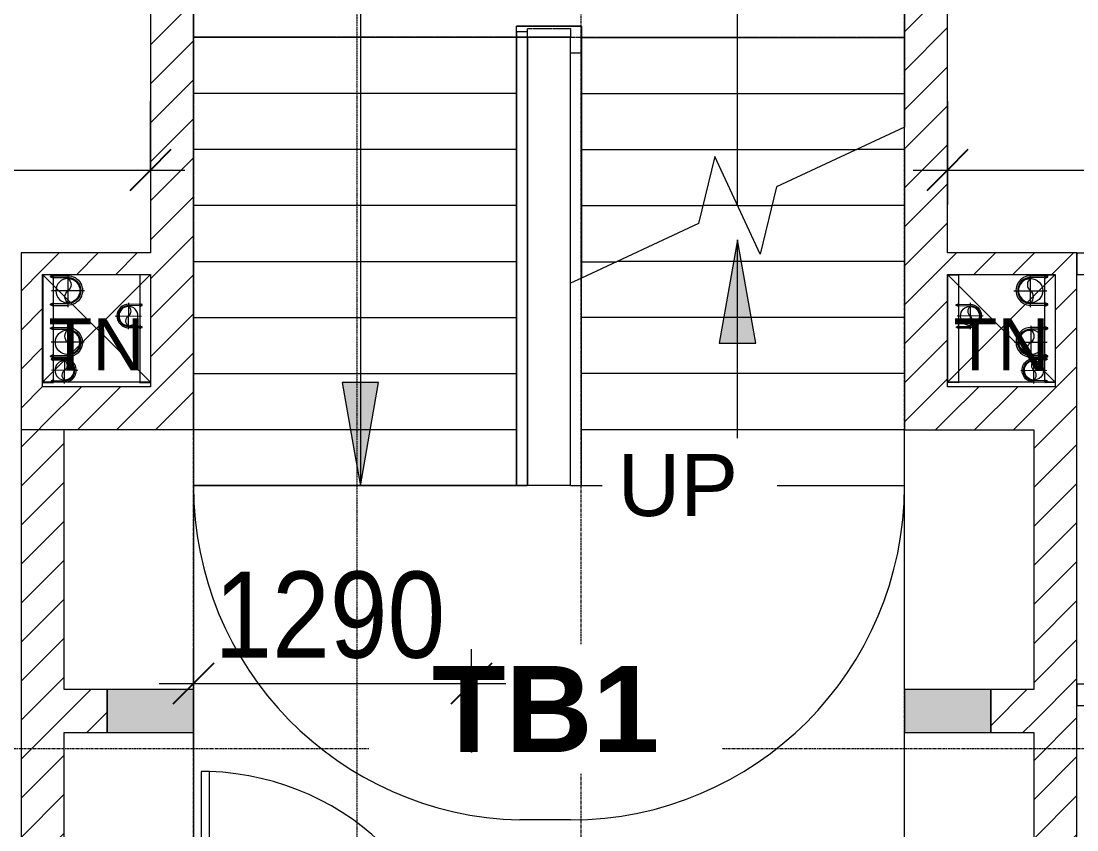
# Model space of a CAD drawing. Header units: millimetres. Extents: x 962 to 239635, y -15958 to 82755.
# Drawn here: x 103603 to 108504, y 72661 to 76413 of the extents above; entities that cross this region are included whole.
import ezdxf

# ---------------------------------------------------------------- set-up
doc = ezdxf.new("R2010")
doc.units = ezdxf.units.MM
for name, pattern in [('Dash Dot 3_16_', [7.9375, 4.7625, -1.5875, 0, -1.5875]), ('Grid Line', [22.225, 12.7, -3.175, 3.175, -3.175]), ('IMPORT-CENTER _2_', [40.64, 25.4, -5.08, 5.08, -5.08]), ('Overhead', [3.96875, 2.38125, -1.5875])]:
    doc.linetypes.add(name, pattern=pattern)
for name, color, linetype, lineweight in [('0-1', 7, 'Continuous', 5), ('0-2', 250, 'Continuous', 9), ('A-ANNO-DIMS', 211, 'Continuous', 9), ('A-ANNO-DIMS-160', 211, 'Continuous', 9), ('A-DETL-GENF-2', 1, 'Continuous', 9), ('A-DETL-THIN-1', 151, 'Continuous', 9), ('A-DOOR-4', 1, 'Continuous', 9), ('A-DOOR-FRAM-1', 1, 'Continuous', 9), ('A-FLOR-1', 250, 'Continuous', 9), ('A-FLOR-HRAL', 11, 'Continuous', 9), ('A-WALL-1', 253, 'Continuous', 18), ('A-WALL-3', 113, 'Continuous', 18), ('A-WALL-PATT-1', 10, 'Continuous', 9), ('A-WALL-PATT-2', 111, 'Continuous', 9), ('G-ANNO-SYMB-1', 111, 'Dash Dot 3_16_', 18), ('G-ANNO-TEXT-1', 7, 'Continuous', 9), ('G-IMPT', 8, 'Continuous', 9), ('G-IMPT-2', 8, 'IMPORT-CENTER _2_', 9), ('M-EQPM', 50, 'Continuous', 9), ('S-COLS-1', 52, 'Continuous', 5), ('S-COLS-2', 7, 'Continuous', 18), ('S-GRID-1', 1, 'Grid Line', 9), ('S-STRS', 31, 'Continuous', 9), ('S-STRS-ANNO', 31, 'Continuous', 9), ('S-STRS-IDEN', 31, 'Continuous', 9), ('S-STRS-MBND', 31, 'Overhead', 9), ('S-STRS-MBND-1', 31, 'Continuous', 9)]:
    doc.layers.add(name, color=color, linetype=linetype, lineweight=lineweight)
doc.styles.add('Arial', font='arial_0.ttf', dxfattribs={"height": 288})
doc.styles.add('Arial_10', font='arial_0.ttf', dxfattribs={"height": 240})
doc.styles.add('Arial_B_4', font='arialbd_0.ttf', dxfattribs={"height": 400})
doc.styles.add('UTM Avo', font='UTM Avo.ttf', dxfattribs={"width": 0.9, "height": 400})
doc.dimstyles.new('1_Dim_chi_tiet_2_5', dxfattribs={"dimscale": 304.8, "dimtxt": 399.720379, "dimasz": 0.629921, "dimexe": 0.524934, "dimexo": 0.0625, "dimgap": 0.052493, "dimtad": 1, "dimdec": 0, "dimrnd": 5, "dimzin": 0, "dimdsep": 46, "dimtxsty": 'UTM Avo', "dimblk1": 'OBLIQUE', "dimblk2": 'OBLIQUE', "dimsah": 1, "dimcen": 0.09, "dimdle": 0.524934, "dimazin": 0, "dimtfac": 1, "dimtdec": 4, "dimtix": 1, "dimtmove": 0, "dimatfit": 3, "dimfxl": 1.049869, "dimfxlon": 1, "dimtvp": 1, "dimtolj": 1, "dimtzin": 0, "dimarcsym": 2})
doc.dimstyles.new('1_Dim_chi_tiet_2_5_1', dxfattribs={"dimscale": 304.8, "dimtxt": 399.720379, "dimasz": 0.629921, "dimexe": 0.524934, "dimexo": 0.0625, "dimgap": 0.052493, "dimtad": 1, "dimdec": 0, "dimrnd": 5, "dimzin": 0, "dimdsep": 46, "dimtxsty": 'UTM Avo', "dimblk1": 'OBLIQUE', "dimblk2": 'OBLIQUE', "dimsah": 1, "dimcen": 0.09, "dimdle": 0.524934, "dimazin": 0, "dimtfac": 1, "dimtdec": 4, "dimtix": 1, "dimtmove": 0, "dimatfit": 3, "dimfxl": 1.049869, "dimfxlon": 1, "dimtvp": 1, "dimtolj": 1, "dimtzin": 0, "dimarcsym": 2})
pattern_1 = [(45, (0, 0), (-90.50967, 90.50967), [])]
pattern_2 = [(45, (61750.9, 0), (-90.50967, 90.50967), [])]

# ---------------------------------------------------------------- blocks, each defined once
blk = doc.blocks.new('NCV_TKTC_KET CAU_rvt-1-TKCS_MB TẦNG 2')
at = {"layer": 'S-COLS-1'}
for points in [[(42652.6, 73111.9), (42652.6, 73311.9), (42252.6, 73311.9), (42252.6, 73111.9)], [(46352.6, 73111.9), (46352.6, 73311.9), (45952.6, 73311.9), (45952.6, 73111.9)]]:
    blk.add_hatch(color=256, dxfattribs=at).paths.add_polyline_path(points)
at = {"layer": 'A-FLOR-1'}
for p, q in [((46152.6, 74737.4), (46152.6, 75237.4)), ((42452.6, 74737.4), (41952.6, 74737.4)), ((46652.6, 74737.4), (46152.6, 74737.4)), ((44151.8, 74259), (42652.6, 74259)), ((42652.6, 74259), (42652.6, 73311.9)), ((44402.6, 74259), (44201.8, 74259)), ((45952.6, 73311.9), (45952.6, 74259)), ((42652.6, 73111.9), (42652.6, 71711.9)), ((45952.6, 72361.9), (45952.6, 73111.9))]:
    blk.add_line(p, q, dxfattribs=at)
at = {"layer": 'S-COLS-2'}
for p, q in [((42252.6, 73311.9), (42252.6, 73111.9)), ((42652.6, 73311.9), (42252.6, 73311.9)), ((42652.6, 73111.9), (42652.6, 73311.9)), ((45952.6, 73311.9), (45952.6, 73111.9)), ((46352.6, 73311.9), (45952.6, 73311.9)), ((46352.6, 73111.9), (46352.6, 73311.9)), ((42252.6, 73111.9), (42652.6, 73111.9)), ((45952.6, 73111.9), (46352.6, 73111.9))]:
    blk.add_line(p, q, dxfattribs=at)
blk = doc.blocks.new('NCV_TKTC_TANG 2_rvt-1-TKCS_MB TẦNG 2')
at = {"layer": 'A-WALL-PATT-1'}
h = blk.add_hatch(dxfattribs=at)
h.set_pattern_fill('FP_1', color=256, style=0, pattern_type=2)
h.set_pattern_definition(pattern_1)
h.paths.add_polyline_path([(46752.6, 75236.9), (46852.6, 75236.9), (46852.6, 75336.9), (46752.6, 75336.9)])
h.paths.add_polyline_path([(47652.6, 75236.9), (48552.6, 75236.9), (48552.6, 75336.9), (47652.6, 75336.9)])
h = blk.add_hatch(dxfattribs=at)
h.set_pattern_fill('FP_1', color=256, style=0, pattern_type=2)
h.set_pattern_definition(pattern_1)
h.paths.add_polyline_path([(46752.6, 73236.9), (48552.6, 73236.9), (48552.6, 73336.9), (46752.6, 73336.9)])
at = {"layer": 'A-WALL-1'}
for p, q in [((46852.6, 75336.9), (46752.6, 75336.9)), ((46752.6, 75336.9), (46752.6, 75236.9)), ((46752.6, 75236.9), (46852.6, 75236.9)), ((48552.6, 73336.9), (46752.6, 73336.9)), ((46752.6, 73336.9), (46752.6, 73236.9)), ((46752.6, 73236.9), (48552.6, 73236.9))]:
    blk.add_line(p, q, dxfattribs=at)
blk = doc.blocks.new('Top Rail Type - Top Rail_Internal_-946822-TKCS_MB TẦNG 2')
at = {"layer": 'A-FLOR-HRAL'}
for p, q in [((44453, 75221.1), (44403, 75197.8)), ((44453, 74259), (44453, 75221.1)), ((44403, 74259), (44403, 75197.8)), ((44403, 74259), (44453, 74259))]:
    blk.add_line(p, q, dxfattribs=at)
blk = doc.blocks.new('Top Rail Type - Top Rail_Internal_-1747916-TKCS_MB TẦNG 2')
at = {"layer": 'A-FLOR-HRAL'}
for p, q in [((44151.8, 76364.3), (44151.8, 76389.4)), ((44151.8, 76389.4), (44328, 76389.4)), ((44151.8, 76364.4), (44201.8, 76364.4)), ((44151.8, 76336.9), (44151.8, 76364.4)), ((44201.8, 76364.4), (44201.8, 76336.9)), ((44328, 76389.4), (44453, 76389.4)), ((44453, 76389.4), (44453, 76264.4)), ((44151.8, 74256.9), (44151.8, 76336.9)), ((44201.8, 76336.9), (44151.8, 76336.9)), ((44328, 76339.4), (44201.8, 76339.4)), ((44201.8, 76336.9), (44201.8, 74256.9)), ((44403, 76339.4), (44328, 76339.4)), ((44403, 76264.4), (44403, 76339.4)), ((44403, 75197.8), (44403, 76264.4)), ((44453, 76264.4), (44403, 76264.4)), ((44453, 76264.4), (44453, 75221.1)), ((44201.8, 74256.9), (44151.8, 74256.9))]:
    blk.add_line(p, q, dxfattribs=at)
blk = doc.blocks.new('Top Rail Type - Top Rail_Internal_-V133-TKCS_MB TẦNG 2')
at = {"layer": 'A-FLOR-HRAL'}
for p, q in [((44453, 76389.4), (44151.8, 76389.4)), ((44151.8, 76364.4), (44151.8, 76336.9)), ((44453, 76264.4), (44453, 76389.4)), ((44151.8, 76336.9), (44151.8, 74256.9)), ((44201.8, 76339.4), (44201.8, 76336.9)), ((44403, 76339.4), (44201.8, 76339.4)), ((44201.8, 76336.9), (44201.8, 74256.9)), ((44403, 76264.4), (44403, 76339.4)), ((44403, 75197.8), (44403, 76264.4)), ((44453, 75221.1), (44453, 76264.4)), ((44201.8, 74256.9), (44151.8, 74256.9))]:
    blk.add_line(p, q, dxfattribs=at)
blk = doc.blocks.new('TKTC_XREF_251221_MB TANG 2-7 - TKTC_XREF_260130_MB TANG 2-5_dwg_CUM U_DN100-4746796-TKCS_MB TẦNG 2')
at = {"layer": 'G-IMPT'}
blk.add_hatch(color=256, dxfattribs=at).paths.add_polyline_path([(0, 61), (0, 57), (14.8, 55.1), (28.5, 49.4), (40.3, 40.3), (49.4, 28.5), (55.1, 14.8), (57, 0), (55.1, -14.8), (49.4, -28.5), (40.3, -40.3), (28.5, -49.4), (14.8, -55.1), (0, -57), (0, -61), (15.8, -58.9), (30.5, -52.8), (43.1, -43.1), (52.8, -30.5), (58.9, -15.8), (61, 0), (58.9, 15.8), (52.8, 30.5), (43.1, 43.1), (30.5, 52.8), (15.8, 58.9)])
for p, q in [((-79.1, 66.6), (-79.1, 63.4)), ((-76.6, 66.6), (-76.6, 63.4)), ((-74.6, 66.6), (-74.6, 63.4)), ((-72.7, 69.3), (-72.7, 60.7)), ((-66.9, 67.9), (-71.7, 67.9)), ((-66.9, 62.1), (-71.7, 62.1)), ((-65, 69), (0, 69)), ((-79.1, -63.4), (-79.1, -66.6)), ((-76.6, -63.4), (-76.6, -66.6)), ((-74.6, -63.4), (-74.6, -66.6)), ((-72.7, -60.7), (-72.7, -69.3)), ((-66.9, -62.1), (-71.7, -62.1)), ((-66.9, -67.9), (-71.7, -67.9)), ((-65, -69), (0, -69))]:
    blk.add_line(p, q, dxfattribs=at)
at = {"layer": 'G-IMPT', "flags": 128}
for points in [[(-72.7, 67.6), (-78.1, 67.6), (-78.1, 62.4), (-72.7, 62.4)], [(-71.7, 59.2), (-66.9, 59.2), (-66.9, 70.8), (-71.7, 70.8)], [(-66.9, 70.8), (-66.9, 72.7), (-65, 72.7), (-65, 57.3), (-66.9, 57.3), (-66.9, 59.2)], [(-65, 61), (0, 61), (0, 57)], [(-72.7, -62.4), (-78.1, -62.4), (-78.1, -67.6), (-72.7, -67.6)], [(-71.7, -70.8), (-66.9, -70.8), (-66.9, -59.2), (-71.7, -59.2)], [(-66.9, -59.2), (-66.9, -57.3), (-65, -57.3), (-65, -72.7), (-66.9, -72.7), (-66.9, -70.8)], [(-65, -61), (0, -61), (0, -57)]]:
    blk.add_lwpolyline(points, dxfattribs=at)
at = {"layer": 'G-IMPT'}
for centre, radius, start, end in [((-78.1, 66.6), 0.96, 90, 180), ((-78.1, 63.4), 0.96, 180, 270), ((-71.1, 69.3), 1.56, 112.6199, 247.3801), ((-67.9, 65), 4.8, 143.1301, 216.8699), ((-71.1, 60.7), 1.56, 112.6199, 247.3801), ((0, 0), 69, 270, 90), ((0, 0), 61, 270, 90), ((0, 0), 57, 270, 90), ((-78.1, -63.4), 0.96, 90, 180), ((-78.1, -66.6), 0.96, 180, 270), ((-71.1, -60.7), 1.56, 112.6199, 247.3801), ((-67.9, -65), 4.8, 143.1301, 216.8699), ((-71.1, -69.3), 1.56, 112.6199, 247.3801)]:
    blk.add_arc(centre, radius, start, end, dxfattribs=at)
blk = doc.blocks.new('TKTC_XREF_251221_MB TANG 2-7 - TKTC_XREF_260130_MB TANG 2-5_dwg_$cc-4746806-TKCS_MB TẦNG 2')
at = {"layer": 'G-IMPT-2'}
for p, q in [((0, -0.673), (0, 0.673)), ((-0.673, 0), (0.673, 0))]:
    blk.add_line(p, q, dxfattribs=at)
at = {"layer": 'M-EQPM'}
blk.add_circle((0, 0), 0.5, dxfattribs=at)
for centre, radius, start, end in [((0, 0), 0.5, 90, 270), ((0.188, 0.25), 0.313, 126.8699, 233.1301), ((-0.188, -0.25), 0.313, 306.8699, 53.1301)]:
    blk.add_arc(centre, radius, start, end, dxfattribs=at)
blk = doc.blocks.new('TKTC_XREF_251221_MB TANG 2-7 - TKTC_XREF_260130_MB TANG 2-5_dwg_$cc-4746802-TKCS_MB TẦNG 2')
at = {"layer": 'G-IMPT-2'}
for p, q in [((0, -0.673), (0, 0.673)), ((-0.673, 0), (0.673, 0))]:
    blk.add_line(p, q, dxfattribs=at)
at = {"layer": 'M-EQPM'}
blk.add_circle((0, 0), 0.5, dxfattribs=at)
for centre, radius, start, end in [((0, 0), 0.5, 90, 270), ((0.188, 0.25), 0.313, 126.8699, 233.1301), ((-0.188, -0.25), 0.313, 306.8699, 53.1301)]:
    blk.add_arc(centre, radius, start, end, dxfattribs=at)
blk = doc.blocks.new('TKTC_XREF_251221_MB TANG 2-7 - TKTC_XREF_260130_MB TANG 2-5_dwg_CUM U_DN100-4746799-TKCS_MB TẦNG 2')
at = {"layer": 'G-IMPT'}
blk.add_hatch(color=256, dxfattribs=at).paths.add_polyline_path([(0, 61), (15.8, 58.9), (30.5, 52.8), (43.1, 43.1), (52.8, 30.5), (58.9, 15.8), (61, 0), (58.9, -15.8), (52.8, -30.5), (43.1, -43.1), (30.5, -52.8), (15.8, -58.9), (0, -61), (0, -57), (14.8, -55.1), (28.5, -49.4), (40.3, -40.3), (49.4, -28.5), (55.1, -14.8), (57, 0), (55.1, 14.8), (49.4, 28.5), (40.3, 40.3), (28.5, 49.4), (14.8, 55.1), (0, 57)])
for p, q in [((-79.1, 66.6), (-79.1, 63.4)), ((-76.6, 66.6), (-76.6, 63.4)), ((-74.6, 66.6), (-74.6, 63.4)), ((-72.7, 69.3), (-72.7, 60.7)), ((-66.9, 67.9), (-71.7, 67.9)), ((-66.9, 62.1), (-71.7, 62.1)), ((-65, 69), (0, 69)), ((-79.1, -63.4), (-79.1, -66.6)), ((-76.6, -63.4), (-76.6, -66.6)), ((-74.6, -63.4), (-74.6, -66.6)), ((-72.7, -60.7), (-72.7, -69.3)), ((-66.9, -62.1), (-71.7, -62.1)), ((-66.9, -67.9), (-71.7, -67.9)), ((-65, -69), (0, -69))]:
    blk.add_line(p, q, dxfattribs=at)
at = {"layer": 'G-IMPT', "flags": 128}
for points in [[(-72.7, 67.6), (-78.1, 67.6), (-78.1, 62.4), (-72.7, 62.4)], [(-71.7, 59.2), (-66.9, 59.2), (-66.9, 70.8), (-71.7, 70.8)], [(-66.9, 70.8), (-66.9, 72.7), (-65, 72.7), (-65, 57.3), (-66.9, 57.3), (-66.9, 59.2)], [(-65, 61), (0, 61), (0, 57)], [(-72.7, -62.4), (-78.1, -62.4), (-78.1, -67.6), (-72.7, -67.6)], [(-71.7, -70.8), (-66.9, -70.8), (-66.9, -59.2), (-71.7, -59.2)], [(-66.9, -59.2), (-66.9, -57.3), (-65, -57.3), (-65, -72.7), (-66.9, -72.7), (-66.9, -70.8)], [(-65, -61), (0, -61), (0, -57)]]:
    blk.add_lwpolyline(points, dxfattribs=at)
at = {"layer": 'G-IMPT'}
for centre, radius, start, end in [((-78.1, 66.6), 0.96, 90, 180), ((-78.1, 63.4), 0.96, 180, 270), ((-71.1, 69.3), 1.56, 112.6199, 247.3801), ((-67.9, 65), 4.8, 143.1301, 216.8699), ((-71.1, 60.7), 1.56, 112.6199, 247.3801), ((0, 0), 69, 270, 90), ((0, 0), 61, 270, 90), ((0, 0), 57, 270, 90), ((-78.1, -63.4), 0.96, 90, 180), ((-78.1, -66.6), 0.96, 180, 270), ((-71.1, -60.7), 1.56, 112.6199, 247.3801), ((-67.9, -65), 4.8, 143.1301, 216.8699), ((-71.1, -69.3), 1.56, 112.6199, 247.3801)]:
    blk.add_arc(centre, radius, start, end, dxfattribs=at)
blk = doc.blocks.new('TKTC_XREF_251221_MB TANG 2-7 - TKTC_XREF_260130_MB TANG 2-5_dwg_$cc-V143-TKCS_MB TẦNG 2')
at = {"layer": 'G-IMPT-2'}
for p, q in [((0, -0.673), (0, 0.66)), ((-0.673, 0), (0.673, 0))]:
    blk.add_line(p, q, dxfattribs=at)
at = {"layer": 'M-EQPM'}
blk.add_circle((0, 0), 0.5, dxfattribs=at)
for centre, radius, start, end in [((0, 0), 0.5, 90, 270), ((0.188, 0.25), 0.313, 126.8699, 233.1301), ((-0.188, -0.25), 0.313, 306.8699, 53.1301)]:
    blk.add_arc(centre, radius, start, end, dxfattribs=at)
blk = doc.blocks.new('TKTC_XREF_251221_MB TANG 2-7 - TKTC_XREF_260130_MB TANG 2-5_dwg_$cc-4746801-TKCS_MB TẦNG 2')
at = {"layer": 'G-IMPT-2'}
for p, q in [((0, -0.673), (0, 0.673)), ((-0.673, 0), (0.673, 0))]:
    blk.add_line(p, q, dxfattribs=at)
at = {"layer": 'M-EQPM'}
blk.add_circle((0, 0), 0.5, dxfattribs=at)
for centre, radius, start, end in [((0, 0), 0.5, 90, 270), ((0.188, 0.25), 0.313, 126.8699, 233.1301), ((-0.188, -0.25), 0.313, 306.8699, 53.1301)]:
    blk.add_arc(centre, radius, start, end, dxfattribs=at)
blk = doc.blocks.new('TKTC_XREF_251221_MB TANG 2-7 - TKTC_XREF_260130_MB TANG 2-5_dwg_$cc-4746798-TKCS_MB TẦNG 2')
at = {"layer": 'G-IMPT-2'}
for p, q in [((0, -0.673), (0, 0.673)), ((-0.673, 0), (0.673, 0))]:
    blk.add_line(p, q, dxfattribs=at)
at = {"layer": 'M-EQPM'}
blk.add_circle((0, 0), 0.5, dxfattribs=at)
for centre, radius, start, end in [((0, 0), 0.5, 90, 270), ((0.188, 0.25), 0.313, 126.8699, 233.1301), ((-0.188, -0.25), 0.313, 306.8699, 53.1301)]:
    blk.add_arc(centre, radius, start, end, dxfattribs=at)
blk = doc.blocks.new('TKTC_XREF_251221_MB TANG 2-7 - TKTC_XREF_260130_MB TANG 2-5_dwg_$cc-4746800-TKCS_MB TẦNG 2')
at = {"layer": 'G-IMPT-2'}
for p, q in [((0, -0.673), (0, 0.673)), ((-0.673, 0), (0.673, 0))]:
    blk.add_line(p, q, dxfattribs=at)
at = {"layer": 'M-EQPM'}
blk.add_circle((0, 0), 0.5, dxfattribs=at)
for centre, radius, start, end in [((0, 0), 0.5, 90, 270), ((0.188, 0.25), 0.313, 126.8699, 233.1301), ((-0.188, -0.25), 0.313, 306.8699, 53.1301)]:
    blk.add_arc(centre, radius, start, end, dxfattribs=at)
blk = doc.blocks.new('TKTC_XREF_251221_MB TANG 2-7 - TKTC_XREF_260130_MB TANG 2-5_dwg_$cc-4746795-TKCS_MB TẦNG 2')
at = {"layer": 'G-IMPT-2'}
for p, q in [((0, -0.673), (0, 0.66)), ((-0.673, 0), (0.673, 0))]:
    blk.add_line(p, q, dxfattribs=at)
at = {"layer": 'M-EQPM'}
blk.add_circle((0, 0), 0.5, dxfattribs=at)
for centre, radius, start, end in [((0, 0), 0.5, 90, 270), ((0.188, 0.25), 0.313, 126.8699, 233.1301), ((-0.188, -0.25), 0.313, 306.8699, 53.1301)]:
    blk.add_arc(centre, radius, start, end, dxfattribs=at)
blk = doc.blocks.new('TKTC_XREF_251221_MB TANG 2-7 - TKTC_XREF_260130_MB TANG 2-5_dwg_$cc-4746797-TKCS_MB TẦNG 2')
at = {"layer": 'G-IMPT-2'}
for p, q in [((0, -0.673), (0, 0.673)), ((-0.673, 0), (0.673, 0))]:
    blk.add_line(p, q, dxfattribs=at)
at = {"layer": 'M-EQPM'}
blk.add_circle((0, 0), 0.5, dxfattribs=at)
for centre, radius, start, end in [((0, 0), 0.5, 90, 270), ((0.188, 0.25), 0.313, 126.8699, 233.1301), ((-0.188, -0.25), 0.313, 306.8699, 53.1301)]:
    blk.add_arc(centre, radius, start, end, dxfattribs=at)
blk = doc.blocks.new('TKTC_XREF_251221_MB TANG 2-7 - TKTC_XREF_251221_MB TANG 2-7-2039446-TKCS_MB TẦNG 2')
at = {"layer": 'M-EQPM'}
for p, q in [((8350.9, 57998.8), (8301.1, 57998.5)), ((8301.1, 57998.5), (8301.1, 57498.6)), ((8350.9, 57499), (8350.9, 57998.8)), ((8800, 57998.8), (8751, 57998.5)), ((8751, 57998.5), (8751, 57498.6)), ((12501.3, 57499), (12501.3, 57998.8)), ((12501.3, 57998.8), (12551.1, 57998.5)), ((12551.1, 57998.5), (12551.1, 57498.6)), ((12951.3, 57499), (12951.3, 57998.8)), ((12951.3, 57998.8), (13000, 57998.5)), ((8301.1, 57498.6), (8350.9, 57499)), ((8751, 57498.6), (8800, 57499)), ((12551.1, 57498.6), (12501.3, 57499)), ((13000, 57498.6), (12951.3, 57499))]:
    blk.add_line(p, q, dxfattribs=at)
at = {"extrusion": (0, 0, -1)}
for name, p, xscale, yscale, zscale, rotation in [('TKTC_XREF_251221_MB TANG 2-7 - TKTC_XREF_260130_MB TANG 2-5_dwg_CUM U_DN100-4746799-TKCS_MB TẦNG 2', (-8415.9, 57926.3), 0.9975000000000005, 0.9975000000000005, -0.9975000000000005, 180.000991338195), ('TKTC_XREF_251221_MB TANG 2-7 - TKTC_XREF_260130_MB TANG 2-5_dwg_$cc-4746795-TKCS_MB TẦNG 2', (-8417.7, 57925.4), 113.7150000000092, 113.7150000000092, -113.7150000000092, 359.9990086636432), ('TKTC_XREF_251221_MB TANG 2-7 - TKTC_XREF_260130_MB TANG 2-5_dwg_$cc-4746800-TKCS_MB TẦNG 2', (-8697.4, 57808), 90.00000000005119, 90.00000000005119, -90.0000000000512, 180.3740267799373), ('TKTC_XREF_251221_MB TANG 2-7 - TKTC_XREF_260130_MB TANG 2-5_dwg_CUM U_DN100-4746799-TKCS_MB TẦNG 2', (-12602.8, 57808), 0.7894736842105242, 0.7894736842105242, -0.7894736842105242, 179.6259732184666), ('TKTC_XREF_251221_MB TANG 2-7 - TKTC_XREF_260130_MB TANG 2-5_dwg_CUM U_DN100-4746799-TKCS_MB TẦNG 2', (-8415.8, 57686.2), 0.9974999999999965, 0.9974999999999965, -0.9974999999999965, 180.0009913385626), ('TKTC_XREF_251221_MB TANG 2-7 - TKTC_XREF_260130_MB TANG 2-5_dwg_$cc-4746806-TKCS_MB TẦNG 2', (-12886.3, 57686.2), 113.7150000000092, 113.7150000000092, -113.7150000000092, 179.9990086636432), ('TKTC_XREF_251221_MB TANG 2-7 - TKTC_XREF_260130_MB TANG 2-5_dwg_$cc-4746797-TKCS_MB TẦNG 2', (-8401.9, 57556), 90.00000000005119, 90.00000000005119, -90.0000000000512, 0.3740267799372842), ('TKTC_XREF_251221_MB TANG 2-7 - TKTC_XREF_260130_MB TANG 2-5_dwg_CUM U_DN100-4746799-TKCS_MB TẦNG 2', (-12900.2, 57556), 0.7894736842105242, 0.7894736842105242, -0.7894736842105242, 359.6259732184666)]:
    blk.add_blockref(name, p, dxfattribs=dict(at, xscale=xscale, yscale=yscale, zscale=zscale, rotation=rotation))
for name, p, xscale, yscale, zscale, rotation in [('TKTC_XREF_251221_MB TANG 2-7 - TKTC_XREF_260130_MB TANG 2-5_dwg_$cc-V143-TKCS_MB TẦNG 2', (12884.4, 57925.4), 113.7150000000092, 113.7150000000092, 113.7150000000092, 359.9990086636432), ('TKTC_XREF_251221_MB TANG 2-7 - TKTC_XREF_260130_MB TANG 2-5_dwg_CUM U_DN100-4746796-TKCS_MB TẦNG 2', (12886.2, 57926.3), 0.9975000000000005, 0.9975000000000005, 0.9975000000000005, 180.000991338195), ('TKTC_XREF_251221_MB TANG 2-7 - TKTC_XREF_260130_MB TANG 2-5_dwg_CUM U_DN100-4746796-TKCS_MB TẦNG 2', (8699.3, 57808), 0.7894736842105242, 0.7894736842105242, 0.7894736842105242, 179.6259732184666), ('TKTC_XREF_251221_MB TANG 2-7 - TKTC_XREF_260130_MB TANG 2-5_dwg_$cc-4746802-TKCS_MB TẦNG 2', (12604.8, 57808), 90.00000000005119, 90.00000000005119, 90.00000000005119, 180.3740267799373), ('TKTC_XREF_251221_MB TANG 2-7 - TKTC_XREF_260130_MB TANG 2-5_dwg_$cc-4746798-TKCS_MB TẦNG 2', (8415.8, 57686.2), 113.7150000000092, 113.7150000000092, 113.7150000000092, 179.9990086636432), ('TKTC_XREF_251221_MB TANG 2-7 - TKTC_XREF_260130_MB TANG 2-5_dwg_CUM U_DN100-4746796-TKCS_MB TẦNG 2', (12886.3, 57686.2), 0.9974999999999965, 0.9974999999999965, 0.9974999999999965, 180.0009913385626), ('TKTC_XREF_251221_MB TANG 2-7 - TKTC_XREF_260130_MB TANG 2-5_dwg_CUM U_DN100-4746796-TKCS_MB TẦNG 2', (8401.9, 57556), 0.7894736842105242, 0.7894736842105242, 0.7894736842105242, 359.6259732184666), ('TKTC_XREF_251221_MB TANG 2-7 - TKTC_XREF_260130_MB TANG 2-5_dwg_$cc-4746801-TKCS_MB TẦNG 2', (12900.2, 57556), 90.00000000005119, 90.00000000005119, 90.00000000005119, 0.3740267799372842)]:
    blk.add_blockref(name, p, dxfattribs=dict(xscale=xscale, yscale=yscale, zscale=zscale, rotation=rotation))
blk = doc.blocks.new('FD_01 - FD_01-1200x2200mm-1787918-TKCS_MB TẦNG 2')
at = {"layer": 'A-DETL-GENF-2'}
for p, q in [((610, -100), (570, -100)), ((570, -100), (570, -1320)), ((610, -1320), (610, -100)), ((570, -1320), (610, -1320))]:
    blk.add_line(p, q, dxfattribs=at)
blk.add_arc((610, -100), 1220, 180, 268.1211, dxfattribs=at)
at = {"layer": 'A-DOOR-FRAM-1'}
for p, q in [((-645, 100), (-600, 100)), ((-645, -100), (-645, 100)), ((-600, 100), (-600, -60)), ((600, 100), (645, 100)), ((600, -60), (600, 100)), ((645, 100), (645, -100)), ((-600, -60), (-610, -60)), ((-610, -60), (-610, -100)), ((610, -60), (600, -60)), ((610, -100), (610, -60)), ((-610, -100), (-645, -100)), ((645, -100), (610, -100))]:
    blk.add_line(p, q, dxfattribs=at)
blk = doc.blocks.new('DIMBLOCK168-TKCS_MB TẦNG 2')
at = {"layer": 'A-ANNO-DIMS-160'}
for p, q in [((104403.5, 73019.7), (104403.5, 73499.7)), ((105693.5, 73019.7), (105693.5, 73499.7)), ((104243.5, 73339.7), (105853.5, 73339.7)), ((104403.5, 73339.7), (104403.5, 73019.7)), ((105693.5, 73339.7), (105693.5, 73019.7))]:
    blk.add_line(p, q, dxfattribs=at)
at = {"layer": 'A-ANNO-DIMS-160', "lineweight": 25}
for p, q in [((104403.5, 73339.7), (104499.5, 73435.7)), ((105693.5, 73339.7), (105789.5, 73435.7)), ((104403.5, 73339.7), (104307.5, 73243.7)), ((105693.5, 73339.7), (105597.5, 73243.7))]:
    blk.add_line(p, q, dxfattribs=at)
at = {"layer": 'A-ANNO-DIMS-160', "color": 0, "insert": (104500.7, 73859.3), "char_height": 400, "width": 1314.636, "attachment_point": 1, "line_spacing_factor": 1.110334, "style": 'UTM Avo'}
blk.add_mtext('1290', dxfattribs=at)
blk = doc.blocks.new('_Oblique')
at = {"color": 0, "linetype": 'ByBlock', "lineweight": -2}
blk.add_line((-0.5, -0.5), (0.5, 0.5), dxfattribs=at)
blk = doc.blocks.new('DIMBLOCK344-TKCS_MB TẦNG 2')
at = {"layer": 'A-ANNO-DIMS-160'}
for p, q in [((95603.5, 76042.3), (95603.5, 75562.3)), ((95603.5, 75722.3), (95603.5, 76042.3)), ((104203.5, 76042.3), (104203.5, 75562.3)), ((104203.5, 75722.3), (104203.5, 76042.3)), ((95443.5, 75722.3), (104363.5, 75722.3))]:
    blk.add_line(p, q, dxfattribs=at)
at = {"layer": 'A-ANNO-DIMS-160', "lineweight": 25}
for p, q in [((95603.5, 75722.3), (95699.5, 75818.3)), ((104203.5, 75722.3), (104299.5, 75818.3)), ((95603.5, 75722.3), (95507.5, 75626.3)), ((104203.5, 75722.3), (104107.5, 75626.3))]:
    blk.add_line(p, q, dxfattribs=at)
at = {"layer": 'A-ANNO-DIMS-160', "color": 0, "insert": (99355.7, 76241.9), "char_height": 400, "width": 1314.636, "attachment_point": 1, "line_spacing_factor": 1.110334, "style": 'UTM Avo'}
blk.add_mtext('8600', dxfattribs=at)
blk = doc.blocks.new('DIMBLOCK351-TKCS_MB TẦNG 2')
at = {"layer": 'A-ANNO-DIMS-160'}
for p, q in [((107903.5, 76042.3), (107903.5, 75562.3)), ((107903.5, 75722.3), (107903.5, 76042.3)), ((116503.5, 76042.3), (116503.5, 75562.3)), ((116503.5, 75722.3), (116503.5, 76042.3)), ((107743.5, 75722.3), (116663.5, 75722.3))]:
    blk.add_line(p, q, dxfattribs=at)
at = {"layer": 'A-ANNO-DIMS-160', "lineweight": 25}
for p, q in [((107903.5, 75722.3), (107999.5, 75818.3)), ((116503.5, 75722.3), (116599.5, 75818.3)), ((107903.5, 75722.3), (107807.5, 75626.3)), ((116503.5, 75722.3), (116407.5, 75626.3))]:
    blk.add_line(p, q, dxfattribs=at)
at = {"layer": 'A-ANNO-DIMS-160', "color": 0, "insert": (111655.7, 76241.9), "char_height": 400, "width": 1314.636, "attachment_point": 1, "line_spacing_factor": 1.110334, "style": 'UTM Avo'}
blk.add_mtext('8600', dxfattribs=at)

msp = doc.modelspace()

# ---------------------------------------------------------------- hatches: boundary and pattern name
at = {"layer": 'A-WALL-PATT-2'}
h = msp.add_hatch(dxfattribs=at)
h.set_pattern_fill('FP_1', color=256, style=0, pattern_type=2)
h.set_pattern_definition(pattern_2)
h.paths.add_polyline_path([(104403.5, 74716.9), (104403.5, 77936.9), (104203.5, 77936.9), (104203.5, 74716.9)])
h = msp.add_hatch(dxfattribs=at)
h.set_pattern_fill('FP_1', color=256, style=0, pattern_type=2)
h.set_pattern_definition(pattern_2)
h.paths.add_polyline_path([(107703.5, 74516.9), (107903.5, 74516.9), (107903.5, 77936.9), (107703.5, 77936.9), (107703.5, 74938.5)])
h = msp.add_hatch(dxfattribs=at)
h.set_pattern_fill('FP_1', color=256, style=0, pattern_type=2)
h.set_pattern_definition(pattern_2)
h.paths.add_polyline_path([(103603.5, 74516.9), (103703.5, 74516.9), (103703.5, 75337.4), (103603.5, 75337.4), (103603.5, 74938.5)])
h = msp.add_hatch(dxfattribs=at)
h.set_pattern_fill('FP_1', color=256, style=0, pattern_type=2)
h.set_pattern_definition(pattern_2)
h.paths.add_polyline_path([(103703.5, 75237.4), (104203.5, 75237.4), (104203.5, 75337.4), (103703.5, 75337.4)])
h = msp.add_hatch(dxfattribs=at)
h.set_pattern_fill('FP_1', color=256, style=0, pattern_type=2)
h.set_pattern_definition(pattern_2)
h.paths.add_polyline_path([(107903.5, 75237.4), (108403.5, 75237.4), (108403.5, 75337.4), (107903.5, 75337.4)])
h = msp.add_hatch(dxfattribs=at)
h.set_pattern_fill('FP_1', color=256, style=0, pattern_type=2)
h.set_pattern_definition(pattern_2)
h.paths.add_polyline_path([(108403.5, 74516.9), (108503.5, 74516.9), (108503.5, 75337.4), (108403.5, 75337.4), (108403.5, 74674)])
h = msp.add_hatch(dxfattribs=at)
h.set_pattern_fill('FP_1', color=256, style=0, pattern_type=2)
h.set_pattern_definition(pattern_2)
h.paths.add_polyline_path([(104403.5, 74516.9), (104403.5, 74716.9), (103703.5, 74716.9), (103703.5, 74516.9), (104162.5, 74516.9)])
h = msp.add_hatch(dxfattribs=at)
h.set_pattern_fill('FP_1', color=256, style=0, pattern_type=2)
h.set_pattern_definition(pattern_2)
h.paths.add_polyline_path([(107903.5, 74516.9), (108403.5, 74516.9), (108403.5, 74716.9), (107903.5, 74716.9)])
h = msp.add_hatch(dxfattribs=at)
h.set_pattern_fill('FP_1', color=256, style=0, pattern_type=2)
h.set_pattern_definition(pattern_2)
h.paths.add_polyline_path([(103803.5, 70036.9), (103803.5, 70187.3), (103603.5, 70187.3), (103603.5, 70036.9)])
h.paths.add_polyline_path([(103803.5, 71277.3), (103803.5, 71511.9), (103603.5, 71511.9), (103603.5, 71277.3)])
h.paths.add_polyline_path([(103603.5, 71711.9), (103803.5, 71711.9), (103803.5, 74516.9), (103603.5, 74516.9), (103603.5, 72293.1)])
h = msp.add_hatch(dxfattribs=at)
h.set_pattern_fill('FP_1', color=256, style=0, pattern_type=2)
h.set_pattern_definition(pattern_2)
h.paths.add_polyline_path([(108503.5, 70036.9), (108503.5, 70195.3), (108303.5, 70195.3), (108303.5, 70036.9)])
h.paths.add_polyline_path([(108303.5, 71285.3), (108503.5, 71285.3), (108503.5, 71511.9), (108303.5, 71511.9)])
h.paths.add_polyline_path([(108503.5, 71711.9), (108503.5, 74516.9), (108303.5, 74516.9), (108303.5, 71711.9)])
h = msp.add_hatch(dxfattribs=at)
h.set_pattern_fill('FP_1', color=256, style=0, pattern_type=2)
h.set_pattern_definition(pattern_2)
h.paths.add_polyline_path([(104003.5, 73111.9), (104003.5, 73311.9), (103803.5, 73311.9), (103803.5, 73111.9)])
h = msp.add_hatch(dxfattribs=at)
h.set_pattern_fill('FP_1', color=256, style=0, pattern_type=2)
h.set_pattern_definition(pattern_2)
h.paths.add_polyline_path([(108103.5, 73111.9), (108303.5, 73111.9), (108303.5, 73311.9), (108103.5, 73311.9)])
at = {"layer": 'S-STRS-ANNO'}
for points in [[(107013.1, 74919), (106928.5, 75399), (106843.8, 74919)], [(105178.1, 74256.9), (105262.7, 74736.9), (105093.4, 74736.9), (105151.2, 74409.5)], [(106928.5, 74179), (106971.7, 74191.7), (107001.2, 74225.8), (107007.6, 74270.4), (106988.9, 74311.4), (106951, 74335.7), (106905.9, 74335.7), (106868, 74311.4), (106849.3, 74270.4), (106855.7, 74225.8), (106885.2, 74191.7)]]:
    msp.add_hatch(color=256, dxfattribs=at).paths.add_polyline_path(points)
h = msp.add_hatch(color=256, dxfattribs=at)
edge = h.paths.add_edge_path()
edge.add_arc((106928.5, 74259), 80, 0, 360)

# ---------------------------------------------------------------- linework, layer by layer
at = {"layer": '0-2'}
for p, q in [((103703.5, 75237.4), (104203.5, 74737.4)), ((104203.5, 75237.4), (103703.5, 74737.4)), ((107903.5, 75237.4), (108403.5, 74737.4)), ((108403.5, 75237.4), (107903.5, 74737.4)), ((107903.5, 74737.4), (107903.5, 75237.4)), ((104203.5, 74737.4), (103703.5, 74737.4)), ((108403.5, 74737.4), (107903.5, 74737.4))]:
    msp.add_line(p, q, dxfattribs=at)
at = {"layer": 'A-DETL-THIN-1'}
msp.add_line((106153.5, 72706.9), (105918.6, 72706.9), dxfattribs=at)
msp.add_arc((105953.9, 74256.9), 1550.4, 180, 268.6985, dxfattribs=at)
at = {"layer": 'A-WALL-3'}
for p, q in [((104203.5, 77936.9), (104203.5, 75337.4)), ((104403.5, 74516.9), (104403.5, 77936.9)), ((107703.5, 77936.9), (107703.5, 75920.4)), ((107903.5, 75337.4), (107903.5, 77936.9)), ((107703.5, 75819), (107703.5, 74516.9)), ((104203.5, 75337.4), (103603.5, 75337.4)), ((103603.5, 75337.4), (103603.5, 71711.9)), ((108503.5, 75337.4), (107903.5, 75337.4)), ((108503.5, 74516.9), (108503.5, 75337.4)), ((103703.5, 74716.9), (103703.5, 75237.4)), ((103703.5, 75237.4), (104203.5, 75237.4)), ((104203.5, 75237.4), (104203.5, 74716.9)), ((107903.5, 74716.9), (107903.5, 75237.4)), ((107903.5, 75237.4), (108403.5, 75237.4)), ((108403.5, 75237.4), (108403.5, 74716.9)), ((104203.5, 74716.9), (103703.5, 74716.9)), ((108403.5, 74716.9), (107903.5, 74716.9)), ((104403.5, 74516.9), (103603.5, 74516.9)), ((103803.5, 73311.9), (103803.5, 74516.9)), ((107703.5, 74516.9), (108303.5, 74516.9)), ((108303.5, 74516.9), (108303.5, 73311.9)), ((108503.5, 71711.9), (108503.5, 74516.9)), ((104003.5, 73311.9), (103803.5, 73311.9)), ((104003.5, 73111.9), (104003.5, 73311.9)), ((108303.5, 73311.9), (108103.5, 73311.9)), ((108103.5, 73311.9), (108103.5, 73111.9)), ((103803.5, 71711.9), (103803.5, 73111.9)), ((103803.5, 73111.9), (104003.5, 73111.9)), ((108103.5, 73111.9), (108303.5, 73111.9)), ((108303.5, 73111.9), (108303.5, 72361.9))]:
    msp.add_line(p, q, dxfattribs=at)
at = {"layer": 'G-ANNO-SYMB-1'}
msp.add_line((105162.2, 82373.8), (105162.2, 13320.5), dxfattribs=at)
at = {"layer": 'S-GRID-1'}
for p, q in [((104403.5, 19351.6), (104403.5, 76542.3)), ((106203.5, 19351.6), (106203.5, 76542.3)), ((107703.5, 19351.6), (107703.5, 76542.3)), ((189415.6, 73036.9), (96253.4, 73036.9))]:
    msp.add_line(p, q, dxfattribs=at)
at = {"layer": 'S-STRS'}
for p, q in [((105902.7, 76336.9), (104403.5, 76336.9)), ((105953.1, 76339), (106153.5, 76339)), ((105953.1, 76336.9), (105953.1, 76339)), ((105953.1, 76336.9), (105953.1, 76076.9)), ((106153.5, 76339), (106153.5, 76336.9)), ((106153.5, 76076.9), (106153.5, 76336.9)), ((106203.9, 76336.9), (107703.5, 76336.9)), ((105902.7, 76076.9), (104403.5, 76076.9)), ((105953.1, 76076.9), (105953.1, 75816.9)), ((106153.5, 75816.9), (106153.5, 76076.9)), ((106203.9, 76076.9), (107703.5, 76076.9)), ((107703.5, 75819), (107703.5, 75920.4)), ((105902.7, 75816.9), (104403.5, 75816.9)), ((105953.1, 75816.9), (105953.1, 75556.9)), ((106153.5, 75556.9), (106153.5, 75816.9)), ((106203.9, 75816.9), (107481.6, 75816.9)), ((107486, 75819), (107703.5, 75819)), ((106767.7, 75559), (106928.5, 75559)), ((107089.2, 75559), (107703.5, 75559)), ((105902.7, 75556.9), (104403.5, 75556.9)), ((105953.1, 75556.9), (105953.1, 75296.9)), ((106153.5, 75296.9), (106153.5, 75556.9)), ((106203.9, 75556.9), (106767.2, 75556.9)), ((106929.4, 75556.9), (107088.7, 75556.9)), ((105902.7, 75296.9), (104403.5, 75296.9)), ((105953.1, 75296.9), (105953.1, 75036.9)), ((106153.5, 75197.6), (106153.5, 75296.9)), ((106203.9, 75296.9), (106366.5, 75296.9)), ((106370.9, 75299), (107703.5, 75299)), ((106153.5, 75039), (106153.5, 75197.6)), ((105902.7, 75036.9), (104403.5, 75036.9)), ((105953.1, 75036.9), (105953.1, 74776.9)), ((106153.5, 74779), (106153.5, 75039)), ((106203.9, 75039), (107703.5, 75039)), ((105902.7, 74776.9), (104403.5, 74776.9)), ((105953.1, 74776.9), (105953.1, 74516.9)), ((106153.5, 74519), (106153.5, 74779)), ((106203.9, 74779), (107703.5, 74779)), ((104403.1, 74516.9), (104403.1, 74256.9)), ((105902.7, 74516.9), (104403.4, 74516.9)), ((105953.1, 74516.9), (105953.1, 74259)), ((106153.5, 74259), (106153.5, 74519)), ((106203.9, 74519), (107703.5, 74519)), ((107703.5, 74259), (107703.5, 74516.9)), ((105902.7, 74256.9), (104403.1, 74256.9)), ((106203.9, 74259), (107703.5, 74259))]:
    msp.add_line(p, q, dxfattribs=at)
at = {"layer": 'S-STRS-ANNO'}
for p, q in [((105178.1, 77188), (105178.1, 76336.9)), ((106928.5, 76336.9), (106928.5, 77188)), ((105178.1, 76336.9), (105178.1, 76076.9)), ((106928.5, 76076.9), (106928.5, 76336.9)), ((105178.1, 76076.9), (105178.1, 75816.9)), ((106928.5, 75816.9), (106928.5, 76076.9)), ((105178.1, 75816.9), (105178.1, 75556.9)), ((106928.5, 75559), (106928.5, 75816.9)), ((105178.1, 75556.9), (105178.1, 75296.9)), ((106928.5, 75399), (106843.8, 74919)), ((106928.5, 75299), (106928.5, 75399)), ((107013.1, 74919), (106928.5, 75399)), ((105178.1, 75296.9), (105178.1, 75036.9)), ((106928.5, 75039), (106928.5, 75299)), ((105178.1, 75036.9), (105178.1, 74776.9)), ((106928.5, 74779), (106928.5, 75039)), ((106843.8, 74919), (107013.1, 74919)), ((105178.1, 74776.9), (105178.1, 74516.9)), ((106928.5, 74519), (106928.5, 74779)), ((105262.7, 74736.9), (105093.4, 74736.9)), ((105093.4, 74736.9), (105151.2, 74409.5)), ((105178.1, 74256.9), (105262.7, 74736.9)), ((105178.1, 74516.9), (105178.1, 74259)), ((106928.5, 74259), (106928.5, 74519)), ((105151.2, 74409.5), (105178.1, 74256.9)), ((106905.9, 74335.7), (106868, 74311.4)), ((106951, 74335.7), (106905.9, 74335.7)), ((106988.9, 74311.4), (106951, 74335.7)), ((106868, 74311.4), (106849.3, 74270.4)), ((107007.6, 74270.4), (106988.9, 74311.4)), ((106849.3, 74270.4), (106855.7, 74225.8)), ((107001.2, 74225.8), (107007.6, 74270.4)), ((106855.7, 74225.8), (106885.2, 74191.7)), ((106885.2, 74191.7), (106928.5, 74179)), ((106928.5, 74179), (106971.7, 74191.7)), ((106971.7, 74191.7), (107001.2, 74225.8))]:
    msp.add_line(p, q, dxfattribs=at)
msp.add_circle((106928.5, 74259), 80, dxfattribs=at)
at = {"layer": 'S-STRS-MBND'}
for p, q in [((104403.9, 78036.9), (104403.9, 76339)), ((107703.5, 76339), (107703.5, 78036.9)), ((105953.9, 76379), (106153.5, 76379)), ((105953.9, 76339), (105953.9, 76379)), ((106153.5, 76379), (106153.5, 76339)), ((105953.9, 76339), (104403.9, 76339)), ((104403.9, 76339), (104403.9, 74259)), ((105953.9, 76339), (105953.9, 74259)), ((106153.5, 76339), (107703.5, 76339)), ((106153.5, 75197.6), (106153.5, 76339)), ((107703.5, 75920.4), (107703.5, 76339)), ((105953.9, 74259), (104403.9, 74259))]:
    msp.add_line(p, q, dxfattribs=at)
at = {"layer": 'S-STRS-MBND-1'}
for p, q in [((107703.5, 75920.4), (107109.7, 75643.5)), ((106822.8, 75785.6), (106747.2, 75474.5)), ((107034.1, 75332.4), (106822.8, 75785.6)), ((107109.7, 75643.5), (107034.1, 75332.4)), ((106747.2, 75474.5), (106203.9, 75221.1))]:
    msp.add_line(p, q, dxfattribs=at)

# ---------------------------------------------------------------- block references
at = {"layer": '0-1'}
for name in ['NCV_TKTC_KET CAU_rvt-1-TKCS_MB TẦNG 2', 'NCV_TKTC_TANG 2_rvt-1-TKCS_MB TẦNG 2']:
    msp.add_blockref(name, (61750.9, 0), dxfattribs=at)
at = {"layer": 'A-DOOR-4', "rotation": 180}
msp.add_blockref('FD_01 - FD_01-1200x2200mm-1787918-TKCS_MB TẦNG 2', (105048.5, 71611.9), dxfattribs=at)
at = {"layer": 'A-FLOR-HRAL'}
for name in ['Top Rail Type - Top Rail_Internal_-1747916-TKCS_MB TẦNG 2', 'Top Rail Type - Top Rail_Internal_-V133-TKCS_MB TẦNG 2', 'Top Rail Type - Top Rail_Internal_-946822-TKCS_MB TẦNG 2']:
    msp.add_blockref(name, (61750.9, 0), dxfattribs=at)
at = {"layer": 'M-EQPM'}
msp.add_blockref('TKTC_XREF_251221_MB TANG 2-7 - TKTC_XREF_251221_MB TANG 2-7-2039446-TKCS_MB TẦNG 2', (95403.5, 17236.9), dxfattribs=at)

# ---------------------------------------------------------------- texts
at = {"layer": 'G-ANNO-TEXT-1', "char_height": 240, "width": 603.2, "attachment_point": 5, "line_spacing_factor": 0.936439, "style": 'Arial_10'}
for insert in [(103953.2, 74913.4), (108153.2, 74913.4)]:
    msp.add_mtext('\\pt79.9992,160.0008,240,319.9992,400.0008,480,559.9992,640.0008,720,799.9992,880.0008,960,1039.9992,1120.0008,1200,1279.9992,1360.0008,1440,1519.9992,1600.0008,1680,1759.9992,1840.0008,1920,1999.9992,2080.0008,2160,2239.9992,2320.0008,2400,2479.9992,2560.0008;TN', dxfattribs=dict(at, insert=insert))

# ---------------------------------------------------------------- dimensions: what is measured, and where the dimension line sits
at = {"layer": 'A-ANNO-DIMS'}
for base, p1, p2, picture, middle in [((104203.5, 75722.3), (95603.5, 76042.3), (104203.5, 76042.3), 'DIMBLOCK344-TKCS_MB TẦNG 2', (99903.5, 75945.3)), ((116503.5, 75722.3), (107903.5, 76042.3), (116503.5, 76042.3), 'DIMBLOCK351-TKCS_MB TẦNG 2', (112203.5, 75945.3))]:
    dim = msp.add_linear_dim(base=base, p1=p1, p2=p2, dimstyle='1_Dim_chi_tiet_2_5_1', override={"dimpost": '<>', "dimfxl": 8600}, dxfattribs=at)
    dim.commit()
    dim.dimension.update_dxf_attribs({"geometry": picture, "text_midpoint": middle})

# ---------------------------------------------------------------- next in the draw order: texts
at = {"layer": 'S-STRS-IDEN', "insert": (106372.4, 74404.8), "char_height": 288, "width": 667.231, "attachment_point": 1, "line_spacing_factor": 0.941778, "style": 'Arial', "bg_fill": 3, "box_fill_scale": 1.25, "bg_fill_color": 256, "bg_fill_true_color": 13158600, "bg_fill_transparency": 0}
msp.add_mtext('UP', dxfattribs=at)

# ---------------------------------------------------------------- next in the draw order: linework, layer by layer
at = {"layer": 'A-DETL-THIN-1'}
msp.add_arc((106153.5, 74256.9), 1550, 270, 360, dxfattribs=at)

# ---------------------------------------------------------------- next in the draw order: texts
at = {"layer": 'G-ANNO-TEXT-1', "insert": (106038.6, 73221.1), "char_height": 400, "width": 1440, "attachment_point": 5, "line_spacing_factor": 0.936439, "style": 'Arial_B_4', "bg_fill": 3, "box_fill_scale": 1.25, "bg_fill_color": 256, "bg_fill_true_color": 13158600, "bg_fill_transparency": 0}
msp.add_mtext('\\pt8,16,24,32,40,48,56,64,72,80,88,96,104,112,120,128,136,144,152,160,168,176,184,192,200,208,216,224,232,240,248,256;TB1', dxfattribs=at)

# ---------------------------------------------------------------- next in the draw order: dimensions: what is measured, and where the dimension line sits
at = {"layer": 'A-ANNO-DIMS'}
dim = msp.add_linear_dim(base=(105693.5, 73339.7), p1=(104403.5, 73019.7), p2=(105693.5, 73019.7), dimstyle='1_Dim_chi_tiet_2_5', override={"dimpost": '<>', "dimfxl": 1290}, dxfattribs=at)
dim.commit()
dim.dimension.update_dxf_attribs({"geometry": 'DIMBLOCK168-TKCS_MB TẦNG 2', "text_midpoint": (105048.5, 73562.7)})

doc.saveas('drawing.dxf')
